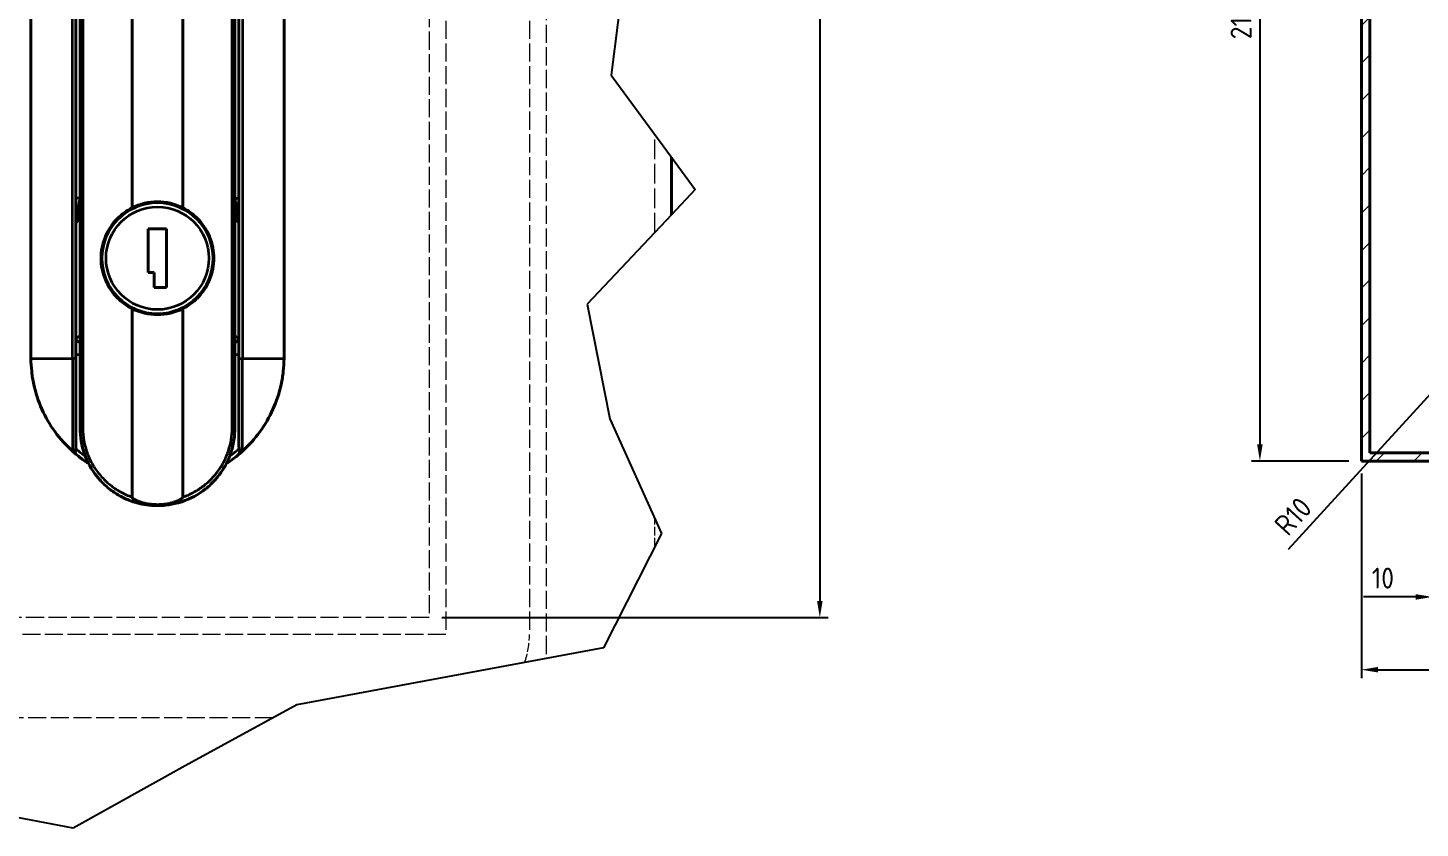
# Model space of a CAD drawing. Header units: millimetres. Extents: x 0 to 2378, y 0 to 1682.
# Drawn here: x 582.7 to 915.8, y 1176.7 to 1368.2 of the extents above; entities that cross this region are included whole.
import ezdxf

# ---------------------------------------------------------------- set-up
doc = ezdxf.new("R2010")
doc.units = ezdxf.units.MM
doc.header["$LTSCALE"] = 2
doc.linetypes.add('DASHED', pattern=[0.2067, 0.1654, -0.0413])
for name, color, linetype, lineweight in [('가려진 것(ISO)', 2, 'DASHED', 18), ('가시적인 것(ISO)', 3, 'Continuous', 40), ('가시적인 좁은 것(ISO)', 3, 'Continuous', 35), ('끊기 선(JIS)', 7, 'Continuous', 25), ('치수(ISO)', 2, 'Continuous', 25), ('해치(ISO)', 7, 'Continuous', 18)]:
    doc.layers.add(name, color=color, linetype=linetype, lineweight=lineweight)
doc.styles.add('치수 텍스트_PSTEK_POSCO', font='isocp.shx')
doc.dimstyles.new('치수_PSTEK_POSCO', dxfattribs={"dimscale": 2, "dimtxt": 2.5, "dimasz": 2, "dimexe": 1, "dimexo": 1.5, "dimgap": 1, "dimtad": 1, "dimrnd": 1e-08, "dimdsep": 46, "dimtxsty": '치수 텍스트_PSTEK_POSCO', "dimcen": 0.09, "dimdle": 10, "dimclrd": 7, "dimclre": 7, "dimclrt": 2, "dimadec": 1, "dimazin": 2, "dimtfac": 1, "dimtmove": 0, "dimatfit": 3, "dimfxl": 0, "dimtolj": 1, "dimlwd": -1, "dimlwe": -1, "dimarcsym": 0})

# ---------------------------------------------------------------- blocks, each defined once
blk = doc.blocks.new('*D94')
at = {"layer": 'Defpoints', "color": 0, "transparency": 16777216}
for p in [(678.73, 1529.05), (678.73, 1227.05), (772.19, 1227.05)]:
    blk.add_point(p, dxfattribs=at)
at = {"layer": '치수(ISO)', "color": 7, "transparency": 16777216}
for p, q in [((681.73, 1529.05), (774.19, 1529.05)), ((772.19, 1525.05), (772.19, 1231.05)), ((681.73, 1227.05), (774.19, 1227.05))]:
    blk.add_line(p, q, dxfattribs=at)
for points in [[(771.53, 1525.05), (772.86, 1525.05), (772.19, 1529.05)], [(771.53, 1231.05), (772.86, 1231.05), (772.19, 1227.05)]]:
    blk.add_solid(points, dxfattribs=at)
at = {"layer": '치수(ISO)', "color": 2, "transparency": 16777216, "insert": (767.69, 1385.55), "char_height": 5, "attachment_point": 4, "rotation": 90, "style": '치수 텍스트_PSTEK_POSCO'}
blk.add_mtext('\\A1;151', dxfattribs=at)
blk = doc.blocks.new('*D125')
at = {"layer": 'Defpoints', "color": 0, "transparency": 16777216}
for p in [(918.75, 1292.01), (928.75, 1292.01), (928.75, 1232.01)]:
    blk.add_point(p, dxfattribs=at)
at = {"layer": '치수(ISO)', "color": 7, "transparency": 16777216}
for p, q in [((918.75, 1289.01), (918.75, 1230.01)), ((928.75, 1289.01), (928.75, 1230.01)), ((914.75, 1232.01), (902.24, 1232.01)), ((928.75, 1232.01), (918.75, 1232.01)), ((932.75, 1232.01), (936.75, 1232.01))]:
    blk.add_line(p, q, dxfattribs=at)
for points in [[(914.75, 1232.67), (914.75, 1231.34), (918.75, 1232.01)], [(932.75, 1232.67), (932.75, 1231.34), (928.75, 1232.01)]]:
    blk.add_solid(points, dxfattribs=at)
at = {"layer": '치수(ISO)', "color": 2, "transparency": 16777216, "insert": (904.24, 1236.51), "char_height": 5, "attachment_point": 4, "style": '치수 텍스트_PSTEK_POSCO'}
blk.add_mtext('\\A1;10', dxfattribs=at)
blk = doc.blocks.new('*D126')
at = {"layer": 'Defpoints', "color": 0, "transparency": 16777216}
for p in [(928.75, 1292.01), (922, 1284.63)]:
    blk.add_point(p, dxfattribs=at)
at = {"layer": '치수(ISO)', "color": 7, "transparency": 16777216}
blk.add_line((884.33, 1243.45), (919.3, 1281.68), dxfattribs=at)
blk.add_solid([(918.8, 1282.13), (919.79, 1281.23), (922, 1284.63)], dxfattribs=at)
at = {"layer": '치수(ISO)', "color": 2, "transparency": 16777216, "insert": (882.36, 1247.97), "char_height": 5, "attachment_point": 4, "rotation": 47.5454, "style": '치수 텍스트_PSTEK_POSCO'}
blk.add_mtext('\\A1;R10', dxfattribs=at)
blk = doc.blocks.new('*D127')
at = {"layer": 'Defpoints', "color": 0, "transparency": 16777216}
for p in [(901.75, 1264.51), (1211.75, 1264.51), (1211.75, 1214.59)]:
    blk.add_point(p, dxfattribs=at)
at = {"layer": '치수(ISO)', "color": 7, "transparency": 16777216}
for p, q in [((901.75, 1261.51), (901.75, 1212.59)), ((1211.75, 1261.51), (1211.75, 1212.59)), ((905.75, 1214.59), (1207.75, 1214.59))]:
    blk.add_line(p, q, dxfattribs=at)
for points in [[(905.75, 1215.26), (905.75, 1213.93), (901.75, 1214.59)], [(1207.75, 1215.26), (1207.75, 1213.93), (1211.75, 1214.59)]]:
    blk.add_solid(points, dxfattribs=at)
at = {"layer": '치수(ISO)', "color": 2, "transparency": 16777216, "insert": (1052.74, 1219.09), "char_height": 5, "attachment_point": 4, "style": '치수 텍스트_PSTEK_POSCO'}
blk.add_mtext('\\A1;310', dxfattribs=at)
blk = doc.blocks.new('*D128')
at = {"layer": 'Defpoints', "color": 0, "transparency": 16777216}
for p in [(901.75, 1474.51), (877.47, 1264.51), (901.75, 1264.51)]:
    blk.add_point(p, dxfattribs=at)
at = {"layer": '치수(ISO)', "color": 7, "transparency": 16777216}
for p, q in [((898.75, 1474.51), (875.47, 1474.51)), ((877.47, 1470.51), (877.47, 1268.51)), ((898.75, 1264.51), (875.47, 1264.51))]:
    blk.add_line(p, q, dxfattribs=at)
for points in [[(876.8, 1470.51), (878.13, 1470.51), (877.47, 1474.51)], [(876.8, 1268.51), (878.13, 1268.51), (877.47, 1264.51)]]:
    blk.add_solid(points, dxfattribs=at)
at = {"layer": '치수(ISO)', "color": 2, "transparency": 16777216, "insert": (872.97, 1365.44), "char_height": 5, "attachment_point": 4, "rotation": 90, "style": '치수 텍스트_PSTEK_POSCO'}
blk.add_mtext('\\A1;210', dxfattribs=at)

msp = doc.modelspace()

# ---------------------------------------------------------------- hatches: boundary and pattern name
at = {"layer": '해치(ISO)'}
h = msp.add_hatch(dxfattribs=at)
h.set_pattern_fill('ANSI31', color=256, scale=50.8, style=0)
h.set_pattern_definition([(45, (0, 0), (-4.490128, 4.490128), [])])
h.paths.add_polyline_path([(928.7462, 1292.0069), (1184.7462, 1292.0069), (1184.7462, 1447.0069), (928.7462, 1447.0069)])
h.paths.add_polyline_path([(1182.7462, 1294.0069), (930.7462, 1294.0069), (930.7462, 1385.0069), (932.7462, 1385.0069), (932.7462, 1387.0069), (932.7462, 1445.0069), (1182.7462, 1445.0069)], flags=0)
h.paths.add_polyline_path([(1209.7462, 1434.7547), (1211.7462, 1434.7547), (1211.7462, 1436.3069), (1211.7462, 1450.7069), (1211.7462, 1452.2591), (1209.7462, 1452.2591)])
h.paths.add_polyline_path([(1209.7462, 1308.7547), (1211.7462, 1308.7547), (1211.7462, 1310.3069), (1211.7462, 1428.7069), (1211.7462, 1430.2591), (1209.7462, 1430.2591)])
h.paths.add_polyline_path([(1209.7462, 1286.7547), (1211.7462, 1286.7547), (1211.7462, 1288.3069), (1211.7462, 1302.7069), (1211.7462, 1304.2591), (1209.7462, 1304.2591)])
h.paths.add_polyline_path([(901.7462, 1474.5069), (901.7462, 1264.5069), (1177.1166, 1264.5069), (1177.1166, 1254.5069), (1186.3758, 1254.5069), (1186.3758, 1264.5069), (1211.7462, 1264.5069), (1211.7462, 1280.7069), (1211.7462, 1282.2591), (1209.7462, 1282.2591), (1209.7462, 1266.5069), (903.7462, 1266.5069), (903.7462, 1472.5069), (1209.7462, 1472.5069), (1209.7462, 1456.7547), (1211.7462, 1456.7547), (1211.7462, 1458.3069), (1211.7462, 1474.5069)])

# ---------------------------------------------------------------- linework, layer by layer
at = {"layer": '가려진 것(ISO)', "ltscale": 13.155773}
for p, q in [((682.7266, 1533.0478), (682.7266, 1223.0478)), ((702.7266, 1533.0478), (702.7266, 1223.0478))]:
    msp.add_line(p, q, dxfattribs=at)
at = {"layer": '가려진 것(ISO)', "ltscale": 13.045131}
msp.add_line((678.7266, 1529.0478), (678.7266, 1227.0478), dxfattribs=at)
at = {"layer": '가려진 것(ISO)', "ltscale": 13.104338}
msp.add_line((706.7266, 1526.0335), (706.7266, 1217.2455), dxfattribs=at)
at = {"layer": '가려진 것(ISO)', "ltscale": 14.183927}
msp.add_line((732.7266, 1319.1975), (732.7266, 1342.652), dxfattribs=at)
at = {"layer": '가려진 것(ISO)', "ltscale": 6.401422}
msp.add_line((732.7266, 1244.0399), (732.7266, 1250.7617), dxfattribs=at)
at = {"layer": '가려진 것(ISO)', "ltscale": 13.109228}
msp.add_line((678.7266, 1227.0478), (174.7266, 1227.0478), dxfattribs=at)
at = {"layer": '가려진 것(ISO)', "ltscale": 13.036946}
msp.add_line((682.7266, 1223.0478), (170.7266, 1223.0478), dxfattribs=at)
at = {"layer": '가려진 것(ISO)', "ltscale": 13.115349}
msp.add_line((641.3303, 1203.0478), (305.1734, 1203.0478), dxfattribs=at)
at = {"layer": '가려진 것(ISO)', "ltscale": 6.568998}
msp.add_arc((682.7266, 1223.0478), 20, 340.23929, 0, dxfattribs=at)
at = {"layer": '가시적인 것(ISO)'}
for p, q in [((901.7462, 1474.5069), (901.7462, 1264.5069)), ((903.7462, 1266.5069), (903.7462, 1472.5069)), ((583.4517, 1463.7773), (583.4517, 1289.0694)), ((607.6807, 1465.5137), (607.6807, 1325.1183)), ((619.7726, 1465.5134), (619.7726, 1325.1183)), ((644.0016, 1463.7773), (644.0016, 1289.0694)), ((594.2266, 1289.054), (594.2266, 1449.0478)), ((595.2266, 1449.0478), (595.2266, 1272.3478)), ((632.2266, 1272.3473), (632.2266, 1449.0481)), ((633.2266, 1449.0478), (633.2266, 1289.0568)), ((736.7266, 1323.4414), (736.7266, 1337.1981)), ((611.5266, 1320.0478), (611.5266, 1309.6478)), ((615.9266, 1320.0478), (611.5266, 1320.0478)), ((615.9266, 1306.0478), (615.9266, 1320.0478)), ((611.5266, 1309.6478), (612.9266, 1309.6478)), ((612.9266, 1309.6478), (612.9266, 1306.0478)), ((612.9266, 1306.0478), (615.9266, 1306.0478)), ((607.6807, 1300.9774), (607.6804, 1255.8821)), ((619.7726, 1300.9774), (619.7725, 1255.8824)), ((594.2266, 1289.054), (594.2266, 1268.0322)), ((633.2266, 1268.0322), (633.2266, 1289.0568)), ((1209.7462, 1266.5069), (903.7462, 1266.5069)), ((901.7462, 1264.5069), (1177.1166, 1264.5069))]:
    msp.add_line(p, q, dxfattribs=at)
msp.add_circle((613.7266, 1313.0478), 13.3, dxfattribs=at)
for centre, radius, start, end in [((613.7266, 1313.0478), 13.5, 63.394167, 116.605833), ((613.7266, 1313.4908), 21.1466, 151.026608, 156.674273), ((613.7266, 1313.4908), 21.1466, 23.325727, 28.973392), ((595.2266, 1321.468), 1, 158.65078, 180), ((632.2266, 1321.468), 1, 0, 23.325727), ((613.7266, 1313.0478), 13.5, 243.394167, 296.605833), ((595.2266, 1293.9791), 1, 180, 270), ((632.2266, 1293.9791), 1, 270, 0)]:
    msp.add_arc(centre, radius, start, end, dxfattribs=at)
for centre, major_axis, ratio, start_param, end_param in [((593.5937, 1268.1003), (-0.0427, 1.3134), 0.48079044, 4.24002372, 4.64485713), ((633.8582, 1268.0996), (0.0422, 1.3119), 0.48032831, 1.63765053, 2.04293207)]:
    msp.add_ellipse(centre, major_axis=major_axis, ratio=ratio, start_param=start_param, end_param=end_param, dxfattribs=at)
for points, knots in [([(607.6807, 1300.9774), (606.3596, 1301.6391), (605.1632, 1302.5194), (602.9866, 1304.696), (601.949, 1306.2086), (600.5689, 1309.5321), (600.2266, 1311.3438), (600.2266, 1313.0478), (600.2266, 1314.7519), (600.5689, 1316.5636), (601.949, 1319.8871), (602.9866, 1321.3996), (605.1632, 1323.5763), (606.3596, 1324.4566), (607.6807, 1325.1183)], [-0.72151837, -0.72151837, -0.72151837, -0.72151837, -0.5112141, -0.5112141, -0.25560705, -0.25560705, 0, 0, 0, 0.25560705, 0.25560705, 0.5112141, 0.5112141, 0.72151837, 0.72151837, 0.72151837, 0.72151837]), ([(619.7726, 1325.1183), (621.0937, 1324.4566), (622.2901, 1323.5763), (624.4667, 1321.3996), (625.5042, 1319.8871), (626.8844, 1316.5636), (627.2266, 1314.7519), (627.2266, 1311.3438), (626.8844, 1309.5321), (625.5042, 1306.2086), (624.4667, 1304.696), (622.2901, 1302.5194), (621.0937, 1301.6391), (619.7726, 1300.9774)], [1.32315626, 1.32315626, 1.32315626, 1.32315626, 1.53346053, 1.53346053, 1.78906758, 1.78906758, 2.04467463, 2.04467463, 2.30028168, 2.30028168, 2.55588873, 2.55588873, 2.766193, 2.766193, 2.766193, 2.766193]), ([(593.3834, 1266.8887), (591.8379, 1268.2896), (590.4408, 1269.847), (587.9895, 1273.2245), (586.9422, 1275.0352), (585.237, 1278.8435), (584.5841, 1280.8296), (583.9196, 1283.8853), (583.7509, 1284.9146), (583.5207, 1286.986), (583.4592, 1288.0278), (583.4517, 1289.0694)], [-1.25220925, -1.25220925, -1.25220925, -1.25220925, -0.93896824, -0.93896824, -0.62576145, -0.62576145, -0.3126285, -0.3126285, -0.1562493, -0.1562493, -0.000001, -0.000001, -0.000001, -0.000001]), ([(644.0016, 1289.0694), (643.9941, 1288.0276), (643.9325, 1286.9856), (643.7023, 1284.9138), (643.5335, 1283.8842), (642.8687, 1280.828), (642.2156, 1278.8415), (640.51, 1275.0333), (639.4628, 1273.2231), (637.0119, 1269.8463), (635.6151, 1268.2893), (634.0699, 1266.8887)], [-1.25078986, -1.25078986, -1.25078986, -1.25078986, -1.09468686, -1.09468686, -0.93845387, -0.93845387, -0.62561404, -0.62561404, -0.31282474, -0.31282474, -0.00000088, -0.00000088, -0.00000088, -0.00000088]), ([(599.1999, 1260.8926), (597.9462, 1262.4824), (596.94, 1264.3088), (595.5858, 1268.1773), (595.2267, 1270.2776), (595.2266, 1272.3478)], [0, 0, 0, 0, 0.307930439, 0.307930439, 0.618472801, 0.618472801, 0.618472801, 0.618472801]), ([(631.9192, 1268.9893), (631.9197, 1268.9923), (631.9203, 1268.9953), (631.9208, 1268.9983), (631.9696, 1269.2629), (632.0126, 1269.5288), (632.0498, 1269.7957), (632.1672, 1270.639), (632.2265, 1271.4927), (632.2266, 1272.3473)], [0.9410152222, 0.9410152222, 0.9410152222, 0.9410152222, 0.9411764706, 0.9411764706, 0.9411764706, 0.9553207522, 0.9553207522, 0.9553207522, 1, 1, 1, 1]), ([(594.2246, 1266.1541), (594.2175, 1266.16), (594.1923, 1266.1811), (594.1292, 1266.2346), (594.1043, 1266.2557), (594.0338, 1266.3158), (593.984, 1266.3585), (593.8482, 1266.4758), (593.7544, 1266.5576), (593.5615, 1266.7282), (593.4684, 1266.8116), (593.3834, 1266.8887)], [-0.0707812005, -0.0707812005, -0.0707812005, -0.0707812005, -0.0554619635, -0.0554619635, -0.0476429769, -0.0476429769, -0.0354768856, -0.0354768856, -0.0172173939, -0.0172173939, -0.0000010422, -0.0000010422, -0.0000010422, -0.0000010422]), ([(594.2246, 1266.1541), (594.2208, 1266.1572), (594.2126, 1266.1699), (594.1919, 1266.2095), (594.1787, 1266.2384), (594.138, 1266.3418), (594.1076, 1266.4395), (594.068, 1266.6688), (594.054, 1266.831), (594.1005, 1267.2019), (594.1417, 1267.3612), (594.1755, 1267.521)], [0.000001, 0.000001, 0.000001, 0.000001, 0.0081161226, 0.0081161226, 0.0172801377, 0.0172801377, 0.0368124179, 0.0368124179, 0.0561770731, 0.0561770731, 0.0720283438, 0.0720283438, 0.0720283438, 0.0720283438]), ([(594.2246, 1266.1541), (594.9046, 1265.5819), (595.9068, 1264.8114), (596.9544, 1264.1057), (597.2685, 1263.9024)], [0, 0, 0, 0, 0.176054506, 0.250168, 0.250168, 0.250168, 0.250168]), ([(629.4516, 1262.6024), (629.4794, 1262.6472), (629.507, 1262.6921), (629.5343, 1262.7371), (629.6589, 1262.942), (629.7792, 1263.1488), (629.8953, 1263.3576), (630.3299, 1264.1393), (630.7048, 1264.947), (631.019, 1265.7735), (631.0453, 1265.8427), (631.0712, 1265.912), (631.0967, 1265.9815)], [0.8208071741, 0.8208071741, 0.8208071741, 0.8208071741, 0.8235294118, 0.8235294118, 0.8235294118, 0.8359271989, 0.8359271989, 0.8359271989, 0.8823529412, 0.8823529412, 0.8823529412, 0.8862409018, 0.8862409018, 0.8862409018, 0.8862409018]), ([(630.1873, 1263.9041), (630.4969, 1264.1045), (630.8028, 1264.3106), (631.1049, 1264.5221), (631.6152, 1264.8794), (632.1143, 1265.2525), (632.6015, 1265.6406), (632.8129, 1265.8089), (633.0219, 1265.9801), (633.2287, 1266.1541)], [0.750032047, 0.750032047, 0.750032047, 0.750032047, 0.823088642, 0.823088642, 0.823088642, 0.946474871, 0.946474871, 0.946474871, 1, 1, 1, 1]), ([(633.2778, 1267.521), (633.3116, 1267.3613), (633.3527, 1267.2021), (633.3992, 1266.8314), (633.3853, 1266.6692), (633.3457, 1266.4398), (633.3153, 1266.3419), (633.2746, 1266.2385), (633.2614, 1266.2095), (633.2406, 1266.1699), (633.2324, 1266.1572), (633.2287, 1266.1541)], [0.000001, 0.000001, 0.000001, 0.000001, 0.024489744, 0.024489744, 0.054427799, 0.054427799, 0.084635184, 0.084635184, 0.09880659, 0.09880659, 0.111353737, 0.111353737, 0.111353737, 0.111353737]), ([(633.2287, 1266.1541), (633.2358, 1266.16), (633.2609, 1266.1811), (633.324, 1266.2346), (633.349, 1266.2557), (633.4194, 1266.3158), (633.4692, 1266.3585), (633.6051, 1266.4758), (633.6989, 1266.5576), (633.8918, 1266.7282), (633.9848, 1266.8116), (634.0699, 1266.8887)], [0.0000018341, 0.0000018341, 0.0000018341, 0.0000018341, 0.015415401, 0.015415401, 0.0232826604, 0.0232826604, 0.0355238411, 0.0355238411, 0.0538959094, 0.0538959094, 0.0712183108, 0.0712183108, 0.0712183108, 0.0712183108]), ([(599.2, 1260.8926), (599.4597, 1260.5631), (599.7302, 1260.2431), (600.0104, 1259.9335), (600.0563, 1259.8828), (600.1025, 1259.8323), (600.1489, 1259.7822), (600.8746, 1258.9981), (601.6631, 1258.2824), (602.503, 1257.6414), (602.5703, 1257.59), (602.638, 1257.5391), (602.7059, 1257.4887), (603.5403, 1256.8698), (604.4237, 1256.3233), (605.3497, 1255.8531), (605.4401, 1255.8072), (605.5308, 1255.762), (605.622, 1255.7176), (606.4654, 1255.3066), (607.3425, 1254.9588), (608.2428, 1254.6793)], [0.213703646, 0.213703646, 0.213703646, 0.213703646, 0.235294118, 0.235294118, 0.235294118, 0.238831697, 0.238831697, 0.238831697, 0.294117647, 0.294117647, 0.294117647, 0.298547694, 0.298547694, 0.298547694, 0.352941176, 0.352941176, 0.352941176, 0.358250276, 0.358250276, 0.358250276, 0.407358339, 0.407358339, 0.407358339, 0.407358339]), ([(624.5705, 1257.3592), (624.6835, 1257.4409), (624.7954, 1257.5238), (624.9063, 1257.608), (625.075, 1257.7359), (625.2414, 1257.8667), (625.4053, 1258.0001), (626.1507, 1258.6068), (626.8456, 1259.2694), (627.4811, 1259.9759), (627.6055, 1260.1142), (627.7277, 1260.2542), (627.8475, 1260.3959)], [0.6989085306, 0.6989085306, 0.6989085306, 0.6989085306, 0.7058823529, 0.7058823529, 0.7058823529, 0.7164877504, 0.7164877504, 0.7164877504, 0.7647058824, 0.7647058824, 0.7647058824, 0.774148097, 0.774148097, 0.774148097, 0.774148097]), ([(612.8705, 1253.8677), (613.6546, 1253.8314), (614.4434, 1253.8449), (615.2314, 1253.9092), (615.3862, 1253.9218), (615.5409, 1253.9364), (615.6956, 1253.9529), (616.6833, 1254.0586), (617.6678, 1254.2447), (618.6366, 1254.5113), (618.6785, 1254.5229), (618.7204, 1254.5345), (618.7622, 1254.5464)], [0.488862795, 0.488862795, 0.488862795, 0.488862795, 0.529411765, 0.529411765, 0.529411765, 0.537376172, 0.537376172, 0.537376172, 0.588235294, 0.588235294, 0.588235294, 0.590436205, 0.590436205, 0.590436205, 0.590436205])]:
    msp.add_open_spline(points, degree=3, knots=knots, dxfattribs=at)
for points in [[(594.3084, 1321.8639), (594.3038, 1321.8534), (594.2994, 1321.8427), (594.2953, 1321.832)], [(594.3084, 1321.8639), (594.3084, 1321.8639), (594.3084, 1321.8639), (594.3084, 1321.8639)], [(631.9192, 1268.9893), (631.73, 1267.9651), (631.4536, 1266.955), (631.0967, 1265.9815)], [(598.5677, 1263.1074), (598.5678, 1263.1073), (598.5679, 1263.1072), (598.5681, 1263.1071)], [(629.4516, 1262.6024), (628.972, 1261.8285), (628.4345, 1261.0893), (627.8475, 1260.3959)], [(628.8766, 1263.1022), (628.8766, 1263.1022), (628.8766, 1263.1022), (628.8767, 1263.1022)], [(619.7725, 1255.8824), (619.7725, 1255.8499), (619.7509, 1255.7892), (619.6926, 1255.7058), (619.6216, 1255.6304), (619.5385, 1255.5562), (619.4433, 1255.482), (619.3345, 1255.4059), (619.2108, 1255.3273), (619.0712, 1255.246), (618.9169, 1255.1633), (618.7464, 1255.0788), (618.5571, 1254.992), (618.3501, 1254.9045), (618.1261, 1254.817), (617.8859, 1254.7309), (617.6304, 1254.6468), (617.3604, 1254.5659), (617.077, 1254.4889), (616.7812, 1254.4166), (616.474, 1254.3498), (616.1566, 1254.2891), (615.8302, 1254.2352), (615.496, 1254.1887), (615.1555, 1254.1499), (614.8101, 1254.1193), (614.4612, 1254.0971), (614.1102, 1254.0833), (613.7591, 1254.0782), (613.408, 1254.0817), (613.0559, 1254.0938), (612.7051, 1254.1146), (612.357, 1254.144), (612.0133, 1254.1817), (611.6754, 1254.2274), (611.3448, 1254.2807), (611.0229, 1254.341), (610.7111, 1254.4077), (610.4105, 1254.4801), (610.1223, 1254.5575), (609.8478, 1254.639), (609.5878, 1254.7238), (609.3434, 1254.8109), (609.1156, 1254.8993), (608.9052, 1254.9879), (608.713, 1255.0758), (608.5402, 1255.1612), (608.3844, 1255.2447), (608.2436, 1255.3266), (608.1192, 1255.4057), (608.0101, 1255.482), (607.9147, 1255.5564), (607.8316, 1255.6306), (607.7607, 1255.7059), (607.7025, 1255.7895), (607.6804, 1255.8505), (607.6804, 1255.8821)], [(624.5706, 1257.3592), (622.8353, 1256.1039), (620.8417, 1255.1344), (618.7622, 1254.5464)], [(612.8705, 1253.8677), (611.3038, 1253.9401), (609.7342, 1254.2163), (608.2428, 1254.6793)]]:
    msp.add_open_spline(points, degree=3, dxfattribs=at)
at = {"layer": '가시적인 좁은 것(ISO)'}
for p, q in [((593.3834, 1289.054), (593.3834, 1449.0478)), ((595.8763, 1449.0478), (595.8763, 1272.3478)), ((631.5771, 1272.3488), (631.5801, 1449.0474)), ((634.0699, 1449.0478), (634.0699, 1289.054)), ((595.2266, 1327.4017), (594.2266, 1327.4017)), ((632.2266, 1327.4017), (633.2266, 1327.4017)), ((593.3834, 1289.054), (593.3834, 1266.8887)), ((594.2266, 1289.054), (593.3834, 1289.054)), ((634.0699, 1266.8887), (634.0699, 1289.054)), ((595.2266, 1272.3478), (595.8763, 1272.3478))]:
    msp.add_line(p, q, dxfattribs=at)
msp.add_circle((613.7266, 1313.0478), 12.3, dxfattribs=at)
for centre, start, end in [((595.2266, 1293.9791), 255.522488, 270), ((632.2266, 1293.9791), 270, 284.477512)]:
    msp.add_arc(centre, 4, start, end, dxfattribs=at)
for centre, major_axis, ratio, start_param, end_param in [((596.2268, 1294.9791), (2.0002, 1.0001), 0.00001, 2.09443278, 3.14154291), ((631.2266, 1294.9791), (2.0001, -1), 0.00001, 5.23576733, 6.2827909), ((613.7266, 1289.1943), (-50.1799, -0.01), 0.00297093, 0.92312773, 1.15337229), ((633.8266, 1289.0568), (-0.6, 0), 0.00509327, 6.28318334, 8.27140391), ((613.7266, 1289.1943), (-50.1799, 0.01), 0.00297093, 1.98822037, 2.21846494)]:
    msp.add_ellipse(centre, major_axis=major_axis, ratio=ratio, start_param=start_param, end_param=end_param, dxfattribs=at)
for points, knots in [([(594.3084, 1321.8639), (594.3084, 1321.8639), (594.3112, 1321.8848), (594.3175, 1321.9286), (594.3239, 1321.9725), (594.3333, 1322.0395), (594.3453, 1322.1239), (594.3574, 1322.2083), (594.3722, 1322.31), (594.3892, 1322.4252), (594.4062, 1322.5404), (594.4254, 1322.6691), (594.4465, 1322.8086), (594.4676, 1322.9482), (594.4907, 1323.0986), (594.5158, 1323.2592), (594.5409, 1323.4198), (594.5679, 1323.5906), (594.5972, 1323.7724), (594.6265, 1323.9542), (594.6579, 1324.1469), (594.6918, 1324.3513), (594.7258, 1324.5557), (594.7621, 1324.7719), (594.801, 1325), (594.84, 1325.2282), (594.8815, 1325.4684), (594.9258, 1325.7212), (594.9701, 1325.9741), (595.0172, 1326.2397), (595.0673, 1326.5196), (595.1174, 1326.7995), (595.1705, 1327.0937), (595.2266, 1327.4017)], [0.000052641, 0.000052641, 0.000052641, 0.000052641, 0.090909091, 0.090909091, 0.090909091, 0.181818182, 0.181818182, 0.181818182, 0.272727273, 0.272727273, 0.272727273, 0.363636364, 0.363636364, 0.363636364, 0.454545455, 0.454545455, 0.454545455, 0.545454545, 0.545454545, 0.545454545, 0.636363636, 0.636363636, 0.636363636, 0.727272727, 0.727272727, 0.727272727, 0.818181818, 0.818181818, 0.818181818, 0.909090909, 0.909090909, 0.909090909, 0.999999997, 0.999999997, 0.999999997, 0.999999997]), ([(632.2266, 1327.4017), (632.2654, 1327.1888), (632.3025, 1326.9837), (632.3379, 1326.7872), (632.3733, 1326.5907), (632.407, 1326.4027), (632.4392, 1326.2211), (632.4715, 1326.0394), (632.5024, 1325.8642), (632.5319, 1325.6958), (632.5614, 1325.5274), (632.5894, 1325.3659), (632.6158, 1325.2124), (632.6422, 1325.0589), (632.667, 1324.9135), (632.6903, 1324.7759), (632.7135, 1324.6384), (632.7353, 1324.5087), (632.7557, 1324.3861), (632.776, 1324.2634), (632.7951, 1324.1478), (632.8129, 1324.0383), (632.8308, 1323.9289), (632.8475, 1323.8256), (632.8632, 1323.728), (632.8789, 1323.6303), (632.8935, 1323.5383), (632.9073, 1323.4512), (632.9211, 1323.3641), (632.9339, 1323.2819), (632.946, 1323.2042), (632.9581, 1323.1264), (632.9695, 1323.053), (632.9801, 1322.9835), (632.9907, 1322.9141), (633.0007, 1322.8486), (633.0101, 1322.7869), (633.0194, 1322.7251), (633.0281, 1322.6671), (633.0362, 1322.6128), (633.0443, 1322.5584), (633.0519, 1322.5077), (633.0588, 1322.4607), (633.0658, 1322.4137), (633.0721, 1322.3704), (633.078, 1322.3299), (633.0839, 1322.2895), (633.0894, 1322.2519), (633.0946, 1322.216), (633.0998, 1322.18), (633.1048, 1322.1456), (633.1095, 1322.1132), (633.1141, 1322.0807), (633.1185, 1322.0502), (633.1225, 1322.0219), (633.1265, 1321.9937), (633.1302, 1321.9678), (633.1335, 1321.945), (633.1367, 1321.9221), (633.1395, 1321.9023), (633.1415, 1321.8878), (633.1436, 1321.8732), (633.1449, 1321.8639), (633.1449, 1321.8639)], [0, 0, 0, 0, 0.04761905, 0.04761905, 0.04761905, 0.0952381, 0.0952381, 0.0952381, 0.14285714, 0.14285714, 0.14285714, 0.19047619, 0.19047619, 0.19047619, 0.23809524, 0.23809524, 0.23809524, 0.28571429, 0.28571429, 0.28571429, 0.33333333, 0.33333333, 0.33333333, 0.38095238, 0.38095238, 0.38095238, 0.42857143, 0.42857143, 0.42857143, 0.47619048, 0.47619048, 0.47619048, 0.52380952, 0.52380952, 0.52380952, 0.57142857, 0.57142857, 0.57142857, 0.61904762, 0.61904762, 0.61904762, 0.66666667, 0.66666667, 0.66666667, 0.71428571, 0.71428571, 0.71428571, 0.76190476, 0.76190476, 0.76190476, 0.80952381, 0.80952381, 0.80952381, 0.85714286, 0.85714286, 0.85714286, 0.9047619, 0.9047619, 0.9047619, 0.95238095, 0.95238095, 0.95238095, 1, 1, 1, 1]), ([(595.2266, 1322.5398), (595.1804, 1322.4939), (595.1363, 1322.4496), (595.0942, 1322.4069), (595.0386, 1322.3506), (594.9865, 1322.2971), (594.9375, 1322.2464), (594.8886, 1322.1957), (594.8428, 1322.1477), (594.7998, 1322.1023), (594.7569, 1322.0568), (594.7168, 1322.014), (594.6792, 1321.9735), (594.6416, 1321.933), (594.6064, 1321.8948), (594.5734, 1321.8586), (594.5404, 1321.8225), (594.5096, 1321.7884), (594.4808, 1321.7564), (594.452, 1321.7244), (594.4252, 1321.6944), (594.4006, 1321.6667), (594.376, 1321.639), (594.3535, 1321.6135), (594.3334, 1321.5907), (594.3133, 1321.5678), (594.2956, 1321.5475), (594.2802, 1321.5298), (594.2648, 1321.5121), (594.2518, 1321.4971), (594.2422, 1321.4861), (594.2326, 1321.475), (594.2266, 1321.4679), (594.2266, 1321.468)], [0.282730684, 0.282730684, 0.282730684, 0.282730684, 0.333333333, 0.333333333, 0.333333333, 0.4, 0.4, 0.4, 0.466666667, 0.466666667, 0.466666667, 0.533333333, 0.533333333, 0.533333333, 0.6, 0.6, 0.6, 0.666666667, 0.666666667, 0.666666667, 0.733333333, 0.733333333, 0.733333333, 0.8, 0.8, 0.8, 0.866666667, 0.866666667, 0.866666667, 0.933333333, 0.933333333, 0.933333333, 1, 1, 1, 1]), ([(633.2266, 1321.468), (633.2266, 1321.468), (633.2241, 1321.4709), (633.2194, 1321.4763), (633.2147, 1321.4818), (633.2079, 1321.4897), (633.199, 1321.4999), (633.1901, 1321.5102), (633.1791, 1321.5229), (633.1662, 1321.5377), (633.1532, 1321.5525), (633.1384, 1321.5696), (633.1211, 1321.5893), (633.1037, 1321.609), (633.084, 1321.6314), (633.0611, 1321.6572), (633.0383, 1321.6829), (633.0124, 1321.712), (632.9831, 1321.7446), (632.9538, 1321.7773), (632.921, 1321.8135), (632.8849, 1321.8531), (632.8488, 1321.8927), (632.8094, 1321.9355), (632.7667, 1321.9815), (632.724, 1322.0274), (632.678, 1322.0764), (632.6285, 1322.1286), (632.5789, 1322.1808), (632.5258, 1322.2362), (632.4684, 1322.2952), (632.4111, 1322.3542), (632.3496, 1322.4168), (632.2834, 1322.4831), (632.2649, 1322.5017), (632.2459, 1322.5206), (632.2266, 1322.5398)], [0, 0, 0, 0, 0.066666667, 0.066666667, 0.066666667, 0.133333333, 0.133333333, 0.133333333, 0.2, 0.2, 0.2, 0.266666667, 0.266666667, 0.266666667, 0.333333333, 0.333333333, 0.333333333, 0.4, 0.4, 0.4, 0.466666667, 0.466666667, 0.466666667, 0.533333333, 0.533333333, 0.533333333, 0.6, 0.6, 0.6, 0.666666667, 0.666666667, 0.666666667, 0.733333333, 0.733333333, 0.733333333, 0.752012087, 0.752012087, 0.752012087, 0.752012087]), ([(595.8763, 1272.3478), (595.8763, 1271.3394), (595.9637, 1270.341), (596.141, 1269.3454), (596.3183, 1268.3498), (596.5855, 1267.357), (596.9431, 1266.3887), (597.3007, 1265.4204), (597.7487, 1264.4767), (598.2785, 1263.5798), (598.8082, 1262.6828), (599.4197, 1261.8326), (600.0974, 1261.0467), (600.7751, 1260.2609), (601.519, 1259.5393), (602.3175, 1258.889), (603.1159, 1258.2387), (603.9689, 1257.6595), (604.8639, 1257.1572), (605.7589, 1256.655), (606.696, 1256.2296), (607.6804, 1255.8821)], [0, 0, 0, 0, 0.14285714, 0.14285714, 0.14285714, 0.28571429, 0.28571429, 0.28571429, 0.42857143, 0.42857143, 0.42857143, 0.57142857, 0.57142857, 0.57142857, 0.71428571, 0.71428571, 0.71428571, 0.85714286, 0.85714286, 0.85714286, 1, 1, 1, 1]), ([(631.5771, 1272.3488), (631.7033, 1272.3486), (631.8198, 1272.3484), (631.9172, 1272.3482), (632.0146, 1272.3479), (632.093, 1272.3476), (632.146, 1272.3475), (632.199, 1272.3474), (632.2266, 1272.3476), (632.2266, 1272.3473)], [0, 0, 0, 0, 0.33333333, 0.33333333, 0.33333333, 0.66666667, 0.66666667, 0.66666667, 1, 1, 1, 1]), ([(594.1755, 1267.521), (594.4206, 1267.3012), (594.6783, 1267.0778), (594.9493, 1266.8514), (595.0969, 1266.7281), (595.2484, 1266.604), (595.4041, 1266.4792), (595.7089, 1266.2349), (596.0294, 1265.9879), (596.3668, 1265.7397), (596.404, 1265.7123), (596.4414, 1265.685), (596.4789, 1265.6576)], [0, 0, 0, 0, 0.080930676, 0.080930676, 0.080930676, 0.125, 0.125, 0.125, 0.211297535, 0.211297535, 0.211297535, 0.22080193, 0.22080193, 0.22080193, 0.22080193]), ([(630.9744, 1265.6573), (631.31, 1265.9017), (631.6448, 1266.1565), (631.9786, 1266.4225), (632.4137, 1266.7692), (632.8471, 1267.1349), (633.2778, 1267.521)], [0.838602304, 0.838602304, 0.838602304, 0.838602304, 0.908671017, 0.908671017, 0.908671017, 1, 1, 1, 1])]:
    msp.add_open_spline(points, degree=3, knots=knots, dxfattribs=at)
for points in [[(619.7725, 1255.8824), (620.632, 1256.1889), (622.2837, 1256.9086), (624.5643, 1258.3595), (626.5939, 1260.1204), (628.3297, 1262.172), (629.7377, 1264.4723), (630.7843, 1266.9702), (631.4343, 1269.6191), (631.5821, 1271.4285), (631.5771, 1272.3488)], [(597.5752, 1264.8967), (597.5753, 1264.8966), (597.5755, 1264.8964), (597.5757, 1264.8963)], [(629.8685, 1264.8903), (629.8686, 1264.8904), (629.8686, 1264.8904), (629.8686, 1264.8904)]]:
    msp.add_open_spline(points, degree=3, dxfattribs=at)
at = {"layer": '끊기 선(JIS)'}
for p, q in [((725.7013, 1384.297), (722.2922, 1356.8792)), ((722.2922, 1356.8792), (736.7266, 1337.1981)), ((736.7266, 1337.1981), (742.4008, 1329.4614)), ((742.4008, 1329.4614), (736.7266, 1323.4414)), ((736.7266, 1323.4414), (716.5585, 1302.0437)), ((716.5585, 1302.0437), (721.9626, 1274.6259)), ((721.9626, 1274.6259), (734.3295, 1247.2081)), ((734.3295, 1247.2081), (720.4582, 1219.7903)), ((720.4582, 1219.7903), (647.0888, 1206.1933)), ((647.0888, 1206.1933), (620.3159, 1191.5692)), ((620.3159, 1191.5692), (593.543, 1176.6808)), ((593.543, 1176.6808), (566.7701, 1181.813))]:
    msp.add_line(p, q, dxfattribs=at)

# ---------------------------------------------------------------- dimensions: what is measured, and where the dimension line sits
at = {"layer": '치수(ISO)', "color": 7}
for base, p1, p2, angle, override, picture, middle in [((772.1926, 1227.0478), (678.7266, 1529.0478), (678.7266, 1227.0478), 90, {"dimdec": 2, "dimlfac": 0.5, "dimtp": 0, "dimtm": 0, "dimtdec": 2, "dimtofl": 0, "dimatfit": 1}, '*D94', (772.1926, 1389.0478)), ((877.466, 1264.5069), (901.7462, 1474.5069), (901.7462, 1264.5069), 90, {"dimdec": 2, "dimtp": 0, "dimtm": 0, "dimtdec": 2, "dimtofl": 0, "dimatfit": 1}, '*D128', (877.466, 1369.5069)), ((928.7462, 1232.0069), (918.7462, 1292.0069), (928.7462, 1292.0069), 180, {"dimdec": 2, "dimtp": 0, "dimtm": 0, "dimtdec": 2, "dimtofl": 1, "dimatfit": 1}, '*D125', (906.4942, 1232.0069)), ((1211.7462, 1214.5946), (901.7462, 1264.5069), (1211.7462, 1264.5069), 180, {"dimdec": 2, "dimtp": 0, "dimtm": 0, "dimtdec": 2, "dimtofl": 0, "dimatfit": 1}, '*D127', (1056.7462, 1214.5946))]:
    dim = msp.add_linear_dim(base=base, p1=p1, p2=p2, angle=angle, dimstyle='치수_PSTEK_POSCO', override=override, dxfattribs=at)
    dim.commit()
    dim.dimension.update_dxf_attribs({"geometry": picture, "text_midpoint": middle, "dimtype": 160})
dim = msp.add_radius_dim(center=(928.7462, 1292.0069), mpoint=(921.9961, 1284.6288), dimstyle='치수_PSTEK_POSCO', override={"dimdec": 2, "dimcen": 0, "dimtp": 0, "dimtm": 0, "dimtdec": 2, "dimtofl": 0}, dxfattribs=at)
dim.commit()
dim.dimension.update_dxf_attribs({"geometry": '*D126', "text_midpoint": (888.5457, 1248.0659), "dimtype": 164})

doc.saveas('drawing.dxf')
